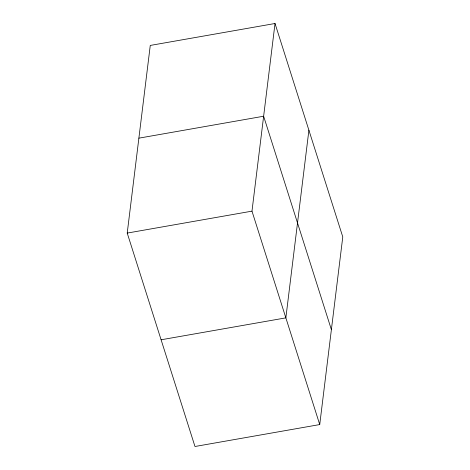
<?xml version="1.0" encoding="UTF-8"?>
<svg xmlns="http://www.w3.org/2000/svg" width="470" height="470" viewBox="0 0 470 470"><rect width="100%" height="100%" fill="white"/><g stroke="black" fill="none" stroke-linecap="round" stroke-linejoin="round"><path stroke-width="0.7" d="M127.223 233.079L150.265 45.431L275.021 23.5L342.777 236.921L319.735 424.569L194.98 446.5L127.223 233.079L251.979 211.148L275.021 23.5M308.902 130.214L285.86 317.861L161.098 339.787M138.879 138.162L263.635 116.231L331.391 329.658M251.979 211.148L319.735 424.569"/></g></svg>
